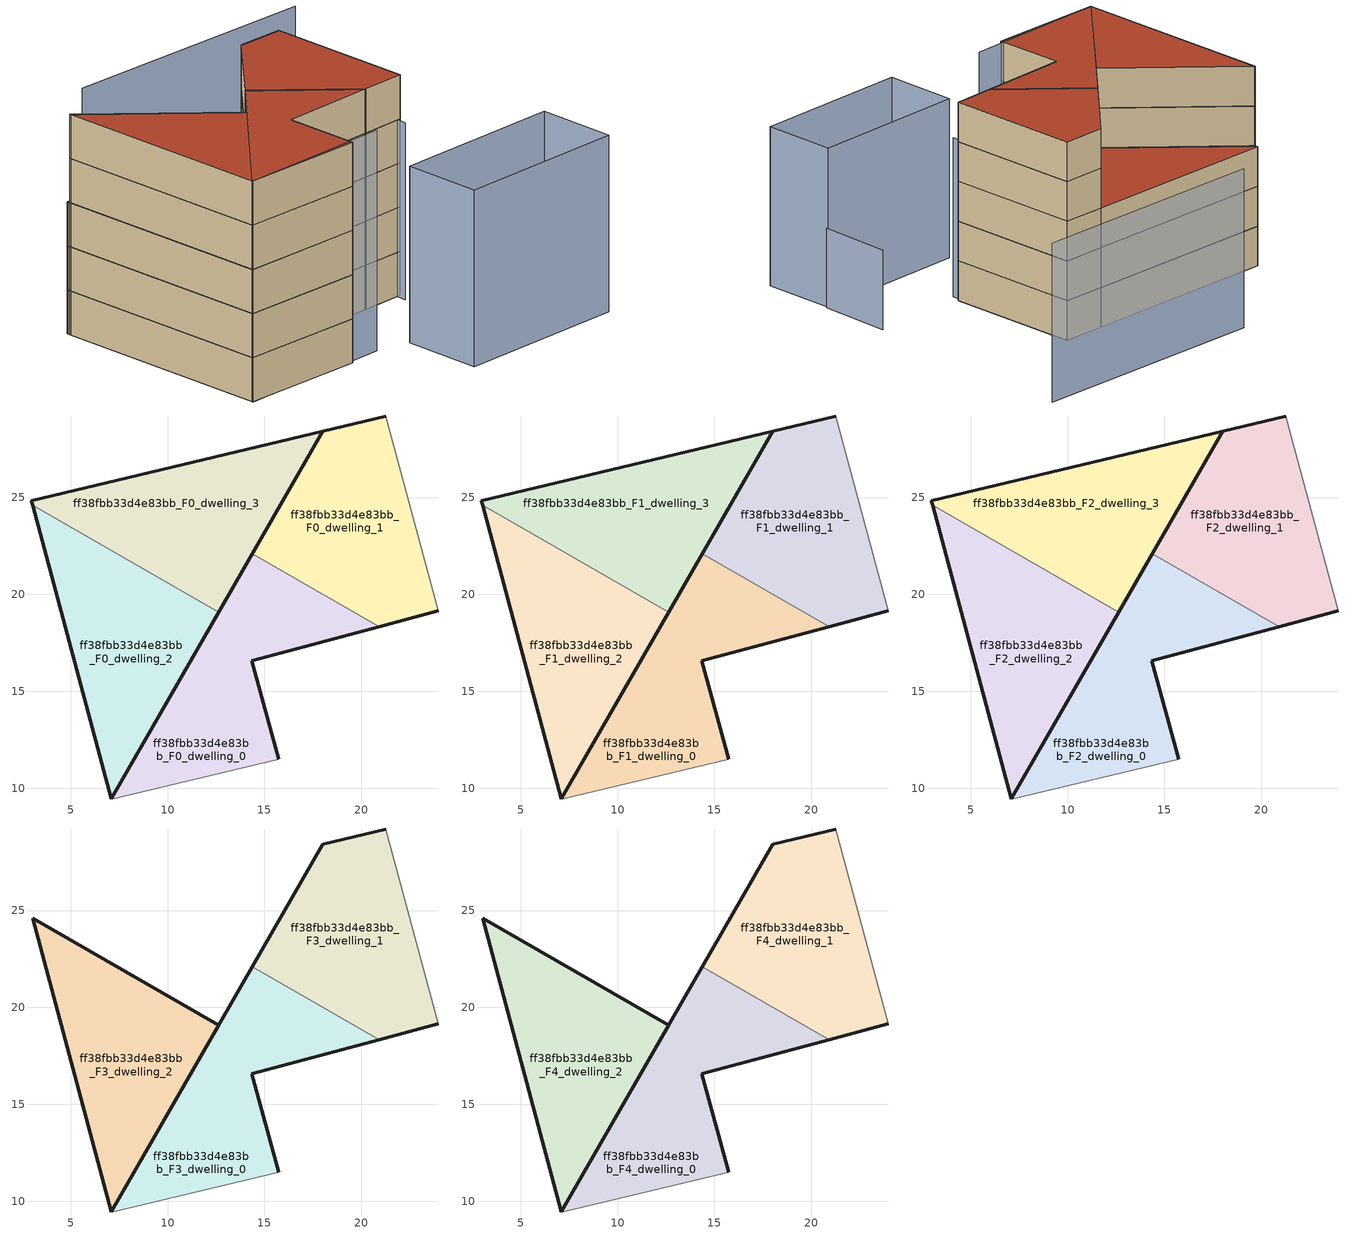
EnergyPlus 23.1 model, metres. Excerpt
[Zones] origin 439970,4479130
ff38fbb33d4e83bb_F0_dwelling_0
 floor ground (EU_floor_Construction): 15.74,11.5 14.35,16.58 20.91,18.33 14.37,22.1 7.1,9.46 7.1,9.45 z0
 wall outside (EU_wall_Construction): 7.1,9.46 14.37,22.1 / 20.91,18.33 14.35,16.58 15.74,11.5 z0:3
 wall adiabatic (EU_wall_Construction): 15.74,11.5 7.1,9.45 7.1,9.46 z0:3
 wall to ff38fbb33d4e83bb_F0_dwelling_1 (EU_wall_Construction): 14.37,22.1 20.91,18.33 z0:3
ff38fbb33d4e83bb_F0_dwelling_1
 floor ground (EU_floor_Construction): 23.96,19.15 21.26,29.21 18.01,28.43 14.37,22.1 20.91,18.33 z0
 wall outside (EU_wall_Construction): 14.37,22.1 18.01,28.43 21.26,29.21 / 23.96,19.15 20.91,18.33 z0:3
 wall adiabatic (EU_wall_Construction): 21.26,29.21 23.96,19.15 z0:3
ff38fbb33d4e83bb_F0_dwelling_2
 floor ground (EU_floor_Construction): 7.1,9.46 12.63,19.08 3.03,24.6 z0
 wall outside (EU_wall_Construction): 12.63,19.08 7.1,9.46 3.03,24.6 z0:3
 wall to ff38fbb33d4e83bb_F0_dwelling_3 (EU_wall_Construction): 3.03,24.6 12.63,19.08 z0:3
ff38fbb33d4e83bb_F0_dwelling_3
 floor ground (EU_floor_Construction): 12.63,19.08 18.01,28.43 2.97,24.82 3.03,24.6 z0
 wall outside (EU_wall_Construction): 3.03,24.6 2.97,24.82 18.01,28.43 12.63,19.08 z0:3
ff38fbb33d4e83bb_F1_dwelling_0
 floor to ff38fbb33d4e83bb_F0_dwelling_0 (EU_floor_Construction): 15.74,11.5 14.35,16.58 20.91,18.33 14.37,22.1 7.1,9.46 7.1,9.45 z3
 wall outside (EU_wall_Construction): 7.1,9.46 14.37,22.1 / 20.91,18.33 14.35,16.58 15.74,11.5 z3:6
 wall adiabatic (EU_wall_Construction): 15.74,11.5 7.1,9.45 7.1,9.46 z3:6
 wall to ff38fbb33d4e83bb_F1_dwelling_1 (EU_wall_Construction): 14.37,22.1 20.91,18.33 z3:6
ff38fbb33d4e83bb_F1_dwelling_1
 floor to ff38fbb33d4e83bb_F0_dwelling_1 (EU_floor_Construction): 23.96,19.15 21.26,29.21 18.01,28.43 14.37,22.1 20.91,18.33 z3
 wall outside (EU_wall_Construction): 14.37,22.1 18.01,28.43 21.26,29.21 / 23.96,19.15 20.91,18.33 z3:6
 wall adiabatic (EU_wall_Construction): 21.26,29.21 23.96,19.15 z3:6
ff38fbb33d4e83bb_F1_dwelling_2
 floor to ff38fbb33d4e83bb_F0_dwelling_2 (EU_floor_Construction): 7.1,9.46 12.63,19.08 3.03,24.6 z3
 wall outside (EU_wall_Construction): 12.63,19.08 7.1,9.46 3.03,24.6 z3:6
 wall to ff38fbb33d4e83bb_F1_dwelling_3 (EU_wall_Construction): 3.03,24.6 12.63,19.08 z3:6
ff38fbb33d4e83bb_F1_dwelling_3
 floor to ff38fbb33d4e83bb_F0_dwelling_3 (EU_floor_Construction): 12.63,19.08 18.01,28.43 2.97,24.82 3.03,24.6 z3
 wall outside (EU_wall_Construction): 3.03,24.6 2.97,24.82 18.01,28.43 12.63,19.08 z3:6
ff38fbb33d4e83bb_F2_dwelling_0
 floor to ff38fbb33d4e83bb_F1_dwelling_0 (EU_floor_Construction): 15.74,11.5 14.35,16.58 20.91,18.33 14.37,22.1 7.1,9.46 7.1,9.45 z6
 wall outside (EU_wall_Construction): 7.1,9.46 14.37,22.1 / 20.91,18.33 14.35,16.58 15.74,11.5 z6:9
 wall adiabatic (EU_wall_Construction): 15.74,11.5 7.1,9.45 7.1,9.46 z6:9
 wall to ff38fbb33d4e83bb_F2_dwelling_1 (EU_wall_Construction): 14.37,22.1 20.91,18.33 z6:9
ff38fbb33d4e83bb_F2_dwelling_1
 floor to ff38fbb33d4e83bb_F1_dwelling_1 (EU_floor_Construction): 23.96,19.15 21.26,29.21 18.01,28.43 14.37,22.1 20.91,18.33 z6
 wall outside (EU_wall_Construction): 14.37,22.1 18.01,28.43 21.26,29.21 / 23.96,19.15 20.91,18.33 z6:9
 wall adiabatic (EU_wall_Construction): 21.26,29.21 23.96,19.15 z6:9
ff38fbb33d4e83bb_F2_dwelling_2
 floor to ff38fbb33d4e83bb_F1_dwelling_2 (EU_floor_Construction): 7.1,9.46 12.63,19.08 3.03,24.6 z6
 wall outside (EU_wall_Construction): 12.63,19.08 7.1,9.46 3.03,24.6 z6:9
 wall to ff38fbb33d4e83bb_F2_dwelling_3 (EU_wall_Construction): 3.03,24.6 12.63,19.08 z6:9
ff38fbb33d4e83bb_F2_dwelling_3
 floor to ff38fbb33d4e83bb_F1_dwelling_3 (EU_floor_Construction): 12.63,19.08 18.01,28.43 2.97,24.82 3.03,24.6 z6
 wall outside (EU_wall_Construction): 3.03,24.6 2.97,24.82 18.01,28.43 12.63,19.08 z6:9
 roof outside (EU_roof_Construction): 18.01,28.43 12.63,19.08 3.03,24.6 2.97,24.82 z9
ff38fbb33d4e83bb_F3_dwelling_0
 floor to ff38fbb33d4e83bb_F2_dwelling_0 (EU_floor_Construction): 15.74,11.5 14.35,16.58 20.91,18.33 14.37,22.1 7.1,9.46 7.1,9.45 z9
 wall outside (EU_wall_Construction): 7.1,9.46 14.37,22.1 / 20.91,18.33 14.35,16.58 15.74,11.5 z9:12
 wall adiabatic (EU_wall_Construction): 15.74,11.5 7.1,9.45 7.1,9.46 z9:12
 wall to ff38fbb33d4e83bb_F3_dwelling_1 (EU_wall_Construction): 14.37,22.1 20.91,18.33 z9:12
ff38fbb33d4e83bb_F3_dwelling_1
 floor to ff38fbb33d4e83bb_F2_dwelling_1 (EU_floor_Construction): 23.96,19.15 21.26,29.21 18.01,28.43 14.37,22.1 20.91,18.33 z9
 wall outside (EU_wall_Construction): 14.37,22.1 18.01,28.43 21.26,29.21 / 23.96,19.15 20.91,18.33 z9:12
 wall adiabatic (EU_wall_Construction): 21.26,29.21 23.96,19.15 z9:12
ff38fbb33d4e83bb_F3_dwelling_2
 floor to ff38fbb33d4e83bb_F2_dwelling_2 (EU_floor_Construction): 7.1,9.46 12.63,19.08 3.03,24.6 z9
 wall outside (EU_wall_Construction): 12.63,19.08 7.1,9.46 3.03,24.6 12.63,19.08 z9:12
ff38fbb33d4e83bb_F4_dwelling_0
 floor to ff38fbb33d4e83bb_F3_dwelling_0 (EU_floor_Construction): 15.74,11.5 14.35,16.58 20.91,18.33 14.37,22.1 7.1,9.46 7.1,9.45 z12
 wall outside (EU_wall_Construction): 7.1,9.46 14.37,22.1 / 20.91,18.33 14.35,16.58 15.74,11.5 z12:15
 wall adiabatic (EU_wall_Construction): 15.74,11.5 7.1,9.45 7.1,9.46 z12:15
 wall to ff38fbb33d4e83bb_F4_dwelling_1 (EU_wall_Construction): 14.37,22.1 20.91,18.33 z12:15
 roof outside (EU_roof_Construction): 20.91,18.33 14.35,16.58 15.74,11.5 7.1,9.45 7.1,9.46 14.37,22.1 z15
ff38fbb33d4e83bb_F4_dwelling_1
 floor to ff38fbb33d4e83bb_F3_dwelling_1 (EU_floor_Construction): 23.96,19.15 21.26,29.21 18.01,28.43 14.37,22.1 20.91,18.33 z12
 wall outside (EU_wall_Construction): 14.37,22.1 18.01,28.43 21.26,29.21 / 23.96,19.15 20.91,18.33 z12:15
 wall adiabatic (EU_wall_Construction): 21.26,29.21 23.96,19.15 z12:15
 roof outside (EU_roof_Construction): 21.26,29.21 23.96,19.15 20.91,18.33 14.37,22.1 18.01,28.43 z15
ff38fbb33d4e83bb_F4_dwelling_2
 floor to ff38fbb33d4e83bb_F3_dwelling_2 (EU_floor_Construction): 7.1,9.46 12.63,19.08 3.03,24.6 z12
 wall outside (EU_wall_Construction): 12.63,19.08 7.1,9.46 3.03,24.6 12.63,19.08 z12:15
 roof outside (EU_roof_Construction): 12.63,19.08 7.1,9.46 3.03,24.6 z15
shading: 7.1,9.45 18.03,12.34 z0:15; 23.87,18.4 21.26,29.2 / 27.88,37.98 9.6,33.73 / 21.85,6.94 20.44,12.33 / 20.44,12.33 32.25,15.41 / 32.25,15.41 33.66,10.03 / 33.66,10.03 21.85,6.94 z0:12; 32.41,15.42 31.14,20.8 z0:6
[Building]
EU S2 Campaign: North Axis=0; Terrain=City; Solar Distribution=FullExterior
[Site:Location]
Madrid: Latitude=40.5; Longitude=-3.5; Time Zone=1; Elevation=609
[SizingPeriod:WeatherFileDays]
AnnualSizingPeriod: Begin Month=1; Begin Day of Month=1; End Month=12; End Day of Month=31; Day of Week for Start Day=Monday; Use Weather File Daylight Saving Period=No; Use Weather File Rain and Snow Indicators=No
[MATERIAL]
EU_InternalMass_Material: Roughness=MediumRough; Thickness=0.1; Conductivity=1; Density=1800; Specific Heat=900; Thermal Absorptance=0.9; Solar Absorptance=0.7; Visible Absorptance=0.7
[MATERIAL:NOMASS] Roughness=MediumRough; Thermal Absorptance=0.9; Solar Absorptance=0.7; Visible Absorptance=0.7
Name | Thermal Resistance
EU_wall_NoMass | 0.609216
EU_roof_NoMass | 0.513268
EU_floor_NoMass | 0.568163
[CONSTRUCTION]
EU_wall_Construction: EU_wall_NoMass
EU_roof_Construction: EU_roof_NoMass
EU_floor_Construction: EU_floor_NoMass
EU_InternalMass_Construction: EU_InternalMass_Material
[ZONE] Type=1; Multiplier=1; Ceiling Height=autocalculate; Floor Area=autocalculate; Part of Total Floor Area=Yes
Name | Volume
ff38fbb33d4e83bb_F0_dwelling_0; ff38fbb33d4e83bb_F1_dwelling_0; ff38fbb33d4e83bb_F2_dwelling_0; ff38fbb33d4e83bb_F3_dwelling_0; ff38fbb33d4e83bb_F4_dwelling_0 | 184.401
ff38fbb33d4e83bb_F0_dwelling_1; ff38fbb33d4e83bb_F1_dwelling_1; ff38fbb33d4e83bb_F2_dwelling_1; ff38fbb33d4e83bb_F3_dwelling_1; ff38fbb33d4e83bb_F4_dwelling_1 | 184.394
ff38fbb33d4e83bb_F0_dwelling_2; ff38fbb33d4e83bb_F1_dwelling_2; ff38fbb33d4e83bb_F2_dwelling_2; ff38fbb33d4e83bb_F3_dwelling_2; ff38fbb33d4e83bb_F4_dwelling_2 | 184.413
ff38fbb33d4e83bb_F0_dwelling_3; ff38fbb33d4e83bb_F1_dwelling_3; ff38fbb33d4e83bb_F2_dwelling_3 | 184.404
[INTERNALMASS] Construction=EU_InternalMass_Construction
Name | Zone or ZoneList | Surface Area
ff38fbb33d4e83bb_F0_dwelling_0_EU_InternalMass | ff38fbb33d4e83bb_F0_dwelling_0 | 61.4671
ff38fbb33d4e83bb_F0_dwelling_1_EU_InternalMass | ff38fbb33d4e83bb_F0_dwelling_1 | 61.4648
ff38fbb33d4e83bb_F0_dwelling_2_EU_InternalMass | ff38fbb33d4e83bb_F0_dwelling_2 | 61.4712
ff38fbb33d4e83bb_F0_dwelling_3_EU_InternalMass | ff38fbb33d4e83bb_F0_dwelling_3 | 61.4679
ff38fbb33d4e83bb_F1_dwelling_0_EU_InternalMass | ff38fbb33d4e83bb_F1_dwelling_0 | 61.4671
ff38fbb33d4e83bb_F1_dwelling_1_EU_InternalMass | ff38fbb33d4e83bb_F1_dwelling_1 | 61.4648
ff38fbb33d4e83bb_F1_dwelling_2_EU_InternalMass | ff38fbb33d4e83bb_F1_dwelling_2 | 61.4712
ff38fbb33d4e83bb_F1_dwelling_3_EU_InternalMass | ff38fbb33d4e83bb_F1_dwelling_3 | 61.4679
ff38fbb33d4e83bb_F2_dwelling_0_EU_InternalMass | ff38fbb33d4e83bb_F2_dwelling_0 | 61.4671
ff38fbb33d4e83bb_F2_dwelling_1_EU_InternalMass | ff38fbb33d4e83bb_F2_dwelling_1 | 61.4648
ff38fbb33d4e83bb_F2_dwelling_2_EU_InternalMass | ff38fbb33d4e83bb_F2_dwelling_2 | 61.4712
ff38fbb33d4e83bb_F2_dwelling_3_EU_InternalMass | ff38fbb33d4e83bb_F2_dwelling_3 | 61.4679
ff38fbb33d4e83bb_F3_dwelling_0_EU_InternalMass | ff38fbb33d4e83bb_F3_dwelling_0 | 81.9569
ff38fbb33d4e83bb_F3_dwelling_1_EU_InternalMass | ff38fbb33d4e83bb_F3_dwelling_1 | 81.9572
ff38fbb33d4e83bb_F3_dwelling_2_EU_InternalMass | ff38fbb33d4e83bb_F3_dwelling_2 | 81.9576
ff38fbb33d4e83bb_F4_dwelling_0_EU_InternalMass | ff38fbb33d4e83bb_F4_dwelling_0 | 81.9569
ff38fbb33d4e83bb_F4_dwelling_1_EU_InternalMass | ff38fbb33d4e83bb_F4_dwelling_1 | 81.9572
ff38fbb33d4e83bb_F4_dwelling_2_EU_InternalMass | ff38fbb33d4e83bb_F4_dwelling_2 | 81.9576
[OTHEREQUIPMENT] Fuel Type=Electricity; Design Level Calculation Method=Watts/Area; Power per Zone Floor Area=1; Fraction Latent=0; Fraction Radiant=0; Fraction Lost=0; Carbon Dioxide Generation Rate=0; EndUse Subcategory=EU_Step8_InternalGains
Name | Zone or ZoneList or Space or SpaceList | Schedule
EU_Step8_InternalGain_ff38fbb33d4e83bb_F0_dwelling_0_f000 | ff38fbb33d4e83bb_F0_dwelling_0 | EU_Step8_GainSchedule_ff38fbb33d4e83bb_F0_dwelling_0_f000
EU_Step8_InternalGain_ff38fbb33d4e83bb_F0_dwelling_1_f000 | ff38fbb33d4e83bb_F0_dwelling_1 | EU_Step8_GainSchedule_ff38fbb33d4e83bb_F0_dwelling_1_f000
EU_Step8_InternalGain_ff38fbb33d4e83bb_F0_dwelling_2_f000 | ff38fbb33d4e83bb_F0_dwelling_2 | EU_Step8_GainSchedule_ff38fbb33d4e83bb_F0_dwelling_2_f000
EU_Step8_InternalGain_ff38fbb33d4e83bb_F0_dwelling_3_f000 | ff38fbb33d4e83bb_F0_dwelling_3 | EU_Step8_GainSchedule_ff38fbb33d4e83bb_F0_dwelling_3_f000
EU_Step8_InternalGain_ff38fbb33d4e83bb_F1_dwelling_0_f000 | ff38fbb33d4e83bb_F1_dwelling_0 | EU_Step8_GainSchedule_ff38fbb33d4e83bb_F1_dwelling_0_f000
EU_Step8_InternalGain_ff38fbb33d4e83bb_F1_dwelling_1_f000 | ff38fbb33d4e83bb_F1_dwelling_1 | EU_Step8_GainSchedule_ff38fbb33d4e83bb_F1_dwelling_1_f000
EU_Step8_InternalGain_ff38fbb33d4e83bb_F1_dwelling_2_f000 | ff38fbb33d4e83bb_F1_dwelling_2 | EU_Step8_GainSchedule_ff38fbb33d4e83bb_F1_dwelling_2_f000
EU_Step8_InternalGain_ff38fbb33d4e83bb_F1_dwelling_3_f000 | ff38fbb33d4e83bb_F1_dwelling_3 | EU_Step8_GainSchedule_ff38fbb33d4e83bb_F1_dwelling_3_f000
EU_Step8_InternalGain_ff38fbb33d4e83bb_F2_dwelling_0_f000 | ff38fbb33d4e83bb_F2_dwelling_0 | EU_Step8_GainSchedule_ff38fbb33d4e83bb_F2_dwelling_0_f000
EU_Step8_InternalGain_ff38fbb33d4e83bb_F2_dwelling_1_f000 | ff38fbb33d4e83bb_F2_dwelling_1 | EU_Step8_GainSchedule_ff38fbb33d4e83bb_F2_dwelling_1_f000
EU_Step8_InternalGain_ff38fbb33d4e83bb_F2_dwelling_2_f000 | ff38fbb33d4e83bb_F2_dwelling_2 | EU_Step8_GainSchedule_ff38fbb33d4e83bb_F2_dwelling_2_f000
EU_Step8_InternalGain_ff38fbb33d4e83bb_F2_dwelling_3_f000 | ff38fbb33d4e83bb_F2_dwelling_3 | EU_Step8_GainSchedule_ff38fbb33d4e83bb_F2_dwelling_3_f000
EU_Step8_InternalGain_ff38fbb33d4e83bb_F3_dwelling_0_f000 | ff38fbb33d4e83bb_F3_dwelling_0 | EU_Step8_GainSchedule_ff38fbb33d4e83bb_F3_dwelling_0_f000
EU_Step8_InternalGain_ff38fbb33d4e83bb_F3_dwelling_1_f000 | ff38fbb33d4e83bb_F3_dwelling_1 | EU_Step8_GainSchedule_ff38fbb33d4e83bb_F3_dwelling_1_f000
EU_Step8_InternalGain_ff38fbb33d4e83bb_F3_dwelling_2_f000 | ff38fbb33d4e83bb_F3_dwelling_2 | EU_Step8_GainSchedule_ff38fbb33d4e83bb_F3_dwelling_2_f000
EU_Step8_InternalGain_ff38fbb33d4e83bb_F4_dwelling_0_f000 | ff38fbb33d4e83bb_F4_dwelling_0 | EU_Step8_GainSchedule_ff38fbb33d4e83bb_F4_dwelling_0_f000
EU_Step8_InternalGain_ff38fbb33d4e83bb_F4_dwelling_1_f000 | ff38fbb33d4e83bb_F4_dwelling_1 | EU_Step8_GainSchedule_ff38fbb33d4e83bb_F4_dwelling_1_f000
EU_Step8_InternalGain_ff38fbb33d4e83bb_F4_dwelling_2_f000 | ff38fbb33d4e83bb_F4_dwelling_2 | EU_Step8_GainSchedule_ff38fbb33d4e83bb_F4_dwelling_2_f000
[ZONEVENTILATION:DESIGNFLOWRATE] Schedule=EU_AlwaysOn; Design Flow Rate Calculation Method=AirChanges/Hour; Air Changes per Hour=0.752966; Ventilation Type=Natural; Fan Pressure Rise=0; Fan Total Efficiency=1; Constant Term Coefficient=1; Temperature Term Coefficient=0; Velocity Term Coefficient=0; Velocity Squared Term Coefficient=0; Minimum Indoor Temperature=-100; Maximum Indoor Temperature=100; Delta Temperature=-100; Minimum Outdoor Temperature=-100; Maximum Outdoor Temperature=100; Maximum Wind Speed=40
Name | Zone or ZoneList or Space or SpaceList
EU_ConstantAir_ff38fbb33d4e83bb_F0_dwelling_0 | ff38fbb33d4e83bb_F0_dwelling_0
EU_ConstantAir_ff38fbb33d4e83bb_F0_dwelling_1 | ff38fbb33d4e83bb_F0_dwelling_1
EU_ConstantAir_ff38fbb33d4e83bb_F0_dwelling_2 | ff38fbb33d4e83bb_F0_dwelling_2
EU_ConstantAir_ff38fbb33d4e83bb_F0_dwelling_3 | ff38fbb33d4e83bb_F0_dwelling_3
EU_ConstantAir_ff38fbb33d4e83bb_F1_dwelling_0 | ff38fbb33d4e83bb_F1_dwelling_0
EU_ConstantAir_ff38fbb33d4e83bb_F1_dwelling_1 | ff38fbb33d4e83bb_F1_dwelling_1
EU_ConstantAir_ff38fbb33d4e83bb_F1_dwelling_2 | ff38fbb33d4e83bb_F1_dwelling_2
EU_ConstantAir_ff38fbb33d4e83bb_F1_dwelling_3 | ff38fbb33d4e83bb_F1_dwelling_3
EU_ConstantAir_ff38fbb33d4e83bb_F2_dwelling_0 | ff38fbb33d4e83bb_F2_dwelling_0
EU_ConstantAir_ff38fbb33d4e83bb_F2_dwelling_1 | ff38fbb33d4e83bb_F2_dwelling_1
EU_ConstantAir_ff38fbb33d4e83bb_F2_dwelling_2 | ff38fbb33d4e83bb_F2_dwelling_2
EU_ConstantAir_ff38fbb33d4e83bb_F2_dwelling_3 | ff38fbb33d4e83bb_F2_dwelling_3
EU_ConstantAir_ff38fbb33d4e83bb_F3_dwelling_0 | ff38fbb33d4e83bb_F3_dwelling_0
EU_ConstantAir_ff38fbb33d4e83bb_F3_dwelling_1 | ff38fbb33d4e83bb_F3_dwelling_1
EU_ConstantAir_ff38fbb33d4e83bb_F3_dwelling_2 | ff38fbb33d4e83bb_F3_dwelling_2
EU_ConstantAir_ff38fbb33d4e83bb_F4_dwelling_0 | ff38fbb33d4e83bb_F4_dwelling_0
EU_ConstantAir_ff38fbb33d4e83bb_F4_dwelling_1 | ff38fbb33d4e83bb_F4_dwelling_1
EU_ConstantAir_ff38fbb33d4e83bb_F4_dwelling_2 | ff38fbb33d4e83bb_F4_dwelling_2
[HVACTEMPLATE:THERMOSTAT] Constant Heating Setpoint=20; Constant Cooling Setpoint=50
EU_HeatOnly_ff38fbb33d4e83bb_F0_dwelling_0; EU_HeatOnly_ff38fbb33d4e83bb_F0_dwelling_1; EU_HeatOnly_ff38fbb33d4e83bb_F0_dwelling_2; EU_HeatOnly_ff38fbb33d4e83bb_F0_dwelling_3; EU_HeatOnly_ff38fbb33d4e83bb_F1_dwelling_0; EU_HeatOnly_ff38fbb33d4e83bb_F1_dwelling_1; EU_HeatOnly_ff38fbb33d4e83bb_F1_dwelling_2; EU_HeatOnly_ff38fbb33d4e83bb_F1_dwelling_3; EU_HeatOnly_ff38fbb33d4e83bb_F2_dwelling_0; EU_HeatOnly_ff38fbb33d4e83bb_F2_dwelling_1; EU_HeatOnly_ff38fbb33d4e83bb_F2_dwelling_2; EU_HeatOnly_ff38fbb33d4e83bb_F2_dwelling_3; EU_HeatOnly_ff38fbb33d4e83bb_F3_dwelling_0; EU_HeatOnly_ff38fbb33d4e83bb_F3_dwelling_1; EU_HeatOnly_ff38fbb33d4e83bb_F3_dwelling_2; EU_HeatOnly_ff38fbb33d4e83bb_F4_dwelling_0; EU_HeatOnly_ff38fbb33d4e83bb_F4_dwelling_1; EU_HeatOnly_ff38fbb33d4e83bb_F4_dwelling_2
[HVACTEMPLATE:ZONE:IDEALLOADSAIRSYSTEM] System Availability Schedule=EU_AlwaysOn; Maximum Heating Supply Air Temperature=50; Minimum Cooling Supply Air Temperature=13; Maximum Heating Supply Air Humidity Ratio=0.0156; Minimum Cooling Supply Air Humidity Ratio=0.0077; Heating Limit=NoLimit; Cooling Limit=NoLimit; Heating Availability Schedule=EU_AlwaysOn; Cooling Availability Schedule=EU_CoolingOff; Dehumidification Control Type=ConstantSensibleHeatRatio; Cooling Sensible Heat Ratio=0.7; Dehumidification Setpoint=60; Humidification Control Type=None; Humidification Setpoint=30; Outdoor Air Method=None; Outdoor Air Flow Rate per Person=0.00944; Outdoor Air Flow Rate per Zone Floor Area=0; Outdoor Air Flow Rate per Zone=0; Demand Controlled Ventilation Type=None; Outdoor Air Economizer Type=NoEconomizer; Heat Recovery Type=None; Sensible Heat Recovery Effectiveness=0.7; Latent Heat Recovery Effectiveness=0.65
Name | Template Thermostat
ff38fbb33d4e83bb_F0_dwelling_0 | EU_HeatOnly_ff38fbb33d4e83bb_F0_dwelling_0
ff38fbb33d4e83bb_F0_dwelling_1 | EU_HeatOnly_ff38fbb33d4e83bb_F0_dwelling_1
ff38fbb33d4e83bb_F0_dwelling_2 | EU_HeatOnly_ff38fbb33d4e83bb_F0_dwelling_2
ff38fbb33d4e83bb_F0_dwelling_3 | EU_HeatOnly_ff38fbb33d4e83bb_F0_dwelling_3
ff38fbb33d4e83bb_F1_dwelling_0 | EU_HeatOnly_ff38fbb33d4e83bb_F1_dwelling_0
ff38fbb33d4e83bb_F1_dwelling_1 | EU_HeatOnly_ff38fbb33d4e83bb_F1_dwelling_1
ff38fbb33d4e83bb_F1_dwelling_2 | EU_HeatOnly_ff38fbb33d4e83bb_F1_dwelling_2
ff38fbb33d4e83bb_F1_dwelling_3 | EU_HeatOnly_ff38fbb33d4e83bb_F1_dwelling_3
ff38fbb33d4e83bb_F2_dwelling_0 | EU_HeatOnly_ff38fbb33d4e83bb_F2_dwelling_0
ff38fbb33d4e83bb_F2_dwelling_1 | EU_HeatOnly_ff38fbb33d4e83bb_F2_dwelling_1
ff38fbb33d4e83bb_F2_dwelling_2 | EU_HeatOnly_ff38fbb33d4e83bb_F2_dwelling_2
ff38fbb33d4e83bb_F2_dwelling_3 | EU_HeatOnly_ff38fbb33d4e83bb_F2_dwelling_3
ff38fbb33d4e83bb_F3_dwelling_0 | EU_HeatOnly_ff38fbb33d4e83bb_F3_dwelling_0
ff38fbb33d4e83bb_F3_dwelling_1 | EU_HeatOnly_ff38fbb33d4e83bb_F3_dwelling_1
ff38fbb33d4e83bb_F3_dwelling_2 | EU_HeatOnly_ff38fbb33d4e83bb_F3_dwelling_2
ff38fbb33d4e83bb_F4_dwelling_0 | EU_HeatOnly_ff38fbb33d4e83bb_F4_dwelling_0
ff38fbb33d4e83bb_F4_dwelling_1 | EU_HeatOnly_ff38fbb33d4e83bb_F4_dwelling_1
ff38fbb33d4e83bb_F4_dwelling_2 | EU_HeatOnly_ff38fbb33d4e83bb_F4_dwelling_2
[SIZING:ZONE] Zone Cooling Design Supply Air Temperature Input Method=SupplyAirTemperature; Zone Cooling Design Supply Air Temperature=13; Zone Heating Design Supply Air Temperature Input Method=SupplyAirTemperature; Zone Heating Design Supply Air Temperature=50; Zone Cooling Design Supply Air Humidity Ratio=0.008; Zone Heating Design Supply Air Humidity Ratio=0.008; Cooling Design Air Flow Method=DesignDay; Cooling Design Air Flow Rate=0; Cooling Minimum Air Flow per Zone Floor Area=0.000762; Cooling Minimum Air Flow=0; Cooling Minimum Air Flow Fraction=0.2; Heating Design Air Flow Method=DesignDay; Heating Design Air Flow Rate=0; Heating Maximum Air Flow per Zone Floor Area=0.002032; Heating Maximum Air Flow=0.141576; Heating Maximum Air Flow Fraction=0.3; Account for Dedicated Outdoor Air System=No; Dedicated Outdoor Air System Control Strategy=NeutralSupplyAir; Dedicated Outdoor Air Low Setpoint Temperature for Design=autosize; Dedicated Outdoor Air High Setpoint Temperature for Design=autosize; Zone Load Sizing Method=Sensible Load Only No Latent Load; Zone Latent Cooling Design Supply Air Humidity Ratio Input Method=HumidityRatioDifference; Zone Cooling Design Supply Air Humidity Ratio Difference=0.005; Zone Latent Heating Design Supply Air Humidity Ratio Input Method=HumidityRatioDifference; Zone Humidification Design Supply Air Humidity Ratio Difference=0.005
ff38fbb33d4e83bb_F0_dwelling_0; ff38fbb33d4e83bb_F0_dwelling_1; ff38fbb33d4e83bb_F0_dwelling_2; ff38fbb33d4e83bb_F0_dwelling_3; ff38fbb33d4e83bb_F1_dwelling_0; ff38fbb33d4e83bb_F1_dwelling_1; ff38fbb33d4e83bb_F1_dwelling_2; ff38fbb33d4e83bb_F1_dwelling_3; ff38fbb33d4e83bb_F2_dwelling_0; ff38fbb33d4e83bb_F2_dwelling_1; ff38fbb33d4e83bb_F2_dwelling_2; ff38fbb33d4e83bb_F2_dwelling_3; ff38fbb33d4e83bb_F3_dwelling_0; ff38fbb33d4e83bb_F3_dwelling_1; ff38fbb33d4e83bb_F3_dwelling_2; ff38fbb33d4e83bb_F4_dwelling_0; ff38fbb33d4e83bb_F4_dwelling_1; ff38fbb33d4e83bb_F4_dwelling_2
[SCHEDULE:CONSTANT]
Name | Hourly Value
EU_AlwaysOn | 1
EU_CoolingOff | 0
[SCHEDULE:FILE] Column Number=1; Rows to Skip at Top=0; Number of Hours of Data=8760; Column Separator=Comma; Interpolate to Timestep=No; Minutes per Item=60; Adjust Schedule for Daylight Savings=Yes
Name | File
EU_Step8_GainSchedule_ff38fbb33d4e83bb_F0_dwelling_0_f000 | ../../schedules/ff38fbb33d4e83bb/ff38fbb33d4e83bb_F0_dwelling_0_f000_gain.csv
EU_Step8_GainSchedule_ff38fbb33d4e83bb_F0_dwelling_1_f000 | ../../schedules/ff38fbb33d4e83bb/ff38fbb33d4e83bb_F0_dwelling_1_f000_gain.csv
EU_Step8_GainSchedule_ff38fbb33d4e83bb_F0_dwelling_2_f000 | ../../schedules/ff38fbb33d4e83bb/ff38fbb33d4e83bb_F0_dwelling_2_f000_gain.csv
EU_Step8_GainSchedule_ff38fbb33d4e83bb_F0_dwelling_3_f000 | ../../schedules/ff38fbb33d4e83bb/ff38fbb33d4e83bb_F0_dwelling_3_f000_gain.csv
EU_Step8_GainSchedule_ff38fbb33d4e83bb_F1_dwelling_0_f000 | ../../schedules/ff38fbb33d4e83bb/ff38fbb33d4e83bb_F1_dwelling_0_f000_gain.csv
EU_Step8_GainSchedule_ff38fbb33d4e83bb_F1_dwelling_1_f000 | ../../schedules/ff38fbb33d4e83bb/ff38fbb33d4e83bb_F1_dwelling_1_f000_gain.csv
EU_Step8_GainSchedule_ff38fbb33d4e83bb_F1_dwelling_2_f000 | ../../schedules/ff38fbb33d4e83bb/ff38fbb33d4e83bb_F1_dwelling_2_f000_gain.csv
EU_Step8_GainSchedule_ff38fbb33d4e83bb_F1_dwelling_3_f000 | ../../schedules/ff38fbb33d4e83bb/ff38fbb33d4e83bb_F1_dwelling_3_f000_gain.csv
EU_Step8_GainSchedule_ff38fbb33d4e83bb_F2_dwelling_0_f000 | ../../schedules/ff38fbb33d4e83bb/ff38fbb33d4e83bb_F2_dwelling_0_f000_gain.csv
EU_Step8_GainSchedule_ff38fbb33d4e83bb_F2_dwelling_1_f000 | ../../schedules/ff38fbb33d4e83bb/ff38fbb33d4e83bb_F2_dwelling_1_f000_gain.csv
EU_Step8_GainSchedule_ff38fbb33d4e83bb_F2_dwelling_2_f000 | ../../schedules/ff38fbb33d4e83bb/ff38fbb33d4e83bb_F2_dwelling_2_f000_gain.csv
EU_Step8_GainSchedule_ff38fbb33d4e83bb_F2_dwelling_3_f000 | ../../schedules/ff38fbb33d4e83bb/ff38fbb33d4e83bb_F2_dwelling_3_f000_gain.csv
EU_Step8_GainSchedule_ff38fbb33d4e83bb_F3_dwelling_0_f000 | ../../schedules/ff38fbb33d4e83bb/ff38fbb33d4e83bb_F3_dwelling_0_f000_gain.csv
EU_Step8_GainSchedule_ff38fbb33d4e83bb_F3_dwelling_1_f000 | ../../schedules/ff38fbb33d4e83bb/ff38fbb33d4e83bb_F3_dwelling_1_f000_gain.csv
EU_Step8_GainSchedule_ff38fbb33d4e83bb_F3_dwelling_2_f000 | ../../schedules/ff38fbb33d4e83bb/ff38fbb33d4e83bb_F3_dwelling_2_f000_gain.csv
EU_Step8_GainSchedule_ff38fbb33d4e83bb_F4_dwelling_0_f000 | ../../schedules/ff38fbb33d4e83bb/ff38fbb33d4e83bb_F4_dwelling_0_f000_gain.csv
EU_Step8_GainSchedule_ff38fbb33d4e83bb_F4_dwelling_1_f000 | ../../schedules/ff38fbb33d4e83bb/ff38fbb33d4e83bb_F4_dwelling_1_f000_gain.csv
EU_Step8_GainSchedule_ff38fbb33d4e83bb_F4_dwelling_2_f000 | ../../schedules/ff38fbb33d4e83bb/ff38fbb33d4e83bb_F4_dwelling_2_f000_gain.csv
